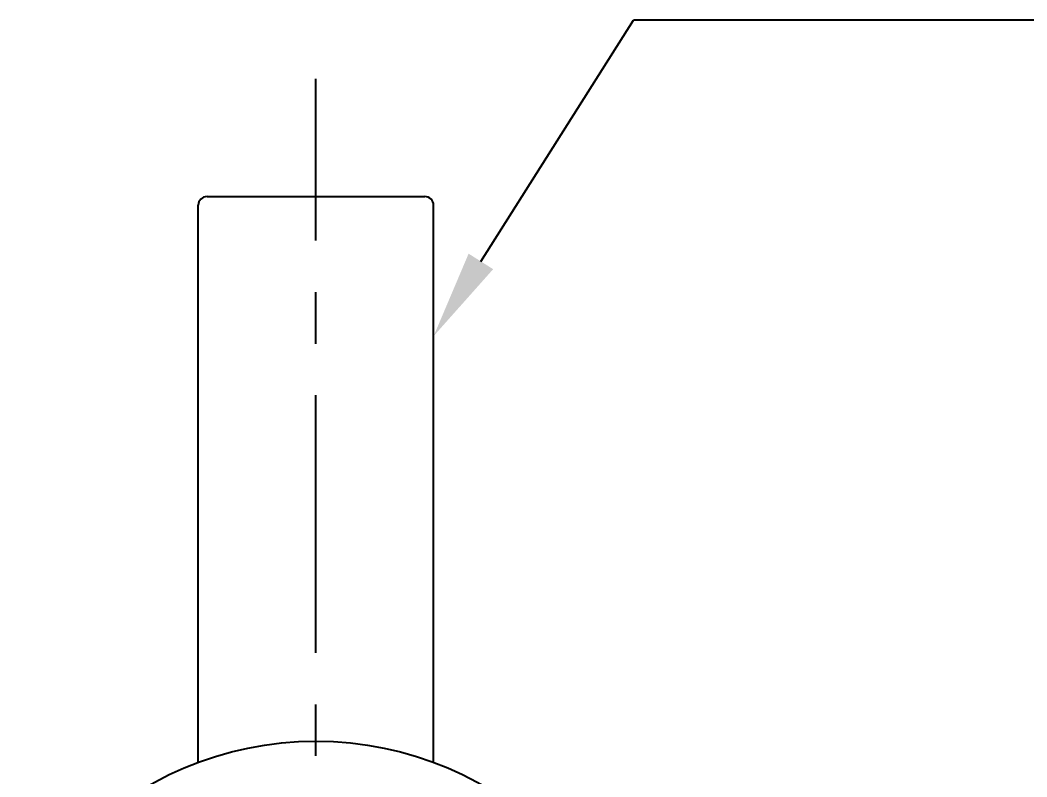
# Model space of a CAD drawing. Extents: x 0 to 420, y 0 to 297.
# Drawn here: x 97.27 to 131.48, y 138.02 to 163.73 of the extents above; entities that cross this region are included whole.
import ezdxf
from ezdxf import colors
from ezdxf.entities.mleader import LeaderData, LeaderLine
from ezdxf.math import Vec2, Vec3

# ---------------------------------------------------------------- set-up
doc = ezdxf.new("R2010")
doc.units = 0
doc.header["$LTSCALE"] = 7
doc.header["$MEASUREMENT"] = 0
doc.linetypes.add('CENTER', pattern=[2, 1.25, -0.25, 0.25, -0.25])
for name, color, linetype in [('CL', 1, 'CENTER'), ('D', 2, 'CONTINUOUS'), ('DWG', 7, 'CONTINUOUS')]:
    doc.layers.add(name, color=color, linetype=linetype)

msp = doc.modelspace()

# ---------------------------------------------------------------- linework, layer by layer
at = {"layer": 'CL'}
msp.add_line((107.321, 114.235), (107.321, 161.735), dxfattribs=at)
at = {"layer": 'D'}
msp.add_line((149.091, 163.725), (118.114, 163.725), dxfattribs=at)
at = {"layer": 'DWG'}
for p, q in [((103.621, 157.735), (111.021, 157.735)), ((103.321, 138.517), (103.321, 157.435)), ((111.321, 138.517), (111.321, 157.435))]:
    msp.add_line(p, q, dxfattribs=at)
msp.add_circle((107.321, 127.735), 11.5, dxfattribs=at)
for centre, start, end in [((103.621, 157.435), 90, 180), ((111.021, 157.435), 0, 90)]:
    msp.add_arc(centre, 0.3, start, end, dxfattribs=at)

# ---------------------------------------------------------------- leaders
at = {"layer": 'D'}
ml = msp.add_multileader_mtext('Standard', dxfattribs=at)
ml.set_content('')
ml.set_leader_properties()
ml.build(insert=Vec2(0, 0))
ml.multileader.update_dxf_attribs({"has_dogleg": 0, "text_right_attachment_type": 6, "dogleg_length": 0.36, "arrow_head_size": 3})
ctx = ml.context
ctx.base_point, ctx.char_height, ctx.arrow_head_size, ctx.landing_gap_size, ctx.plane_origin = Vec3(118.114, 163.725), 3.5, 3, 0.09, Vec3(127.562, 131.735)
ctx.right_attachment = 6
notes = []
notes.append((ctx, [(1, (1, 1, 0), (117.754, 163.725), (1, 0), 0.36, [(0, [(111.321, 152.995)], 0, [])])]))
ctx.mtext, ml.multileader.dxf.content_type = None, 0
for ctx, leaders in notes:
    for number, flags, end, landing, length, lines in leaders:
        leader = LeaderData()
        leader.index, (leader.has_last_leader_line, leader.has_dogleg_vector, leader.attachment_direction) = number, flags
        leader.last_leader_point, leader.dogleg_vector, leader.dogleg_length = Vec3(end), Vec3(landing), length
        for number, points, colour, breaks in lines:
            line = LeaderLine()
            line.index, line.vertices, line.color, line.breaks = number, Vec3.list(points), colors.encode_raw_color(colour), breaks
            leader.lines.append(line)
        ctx.leaders.append(leader)

doc.saveas('drawing.dxf')
